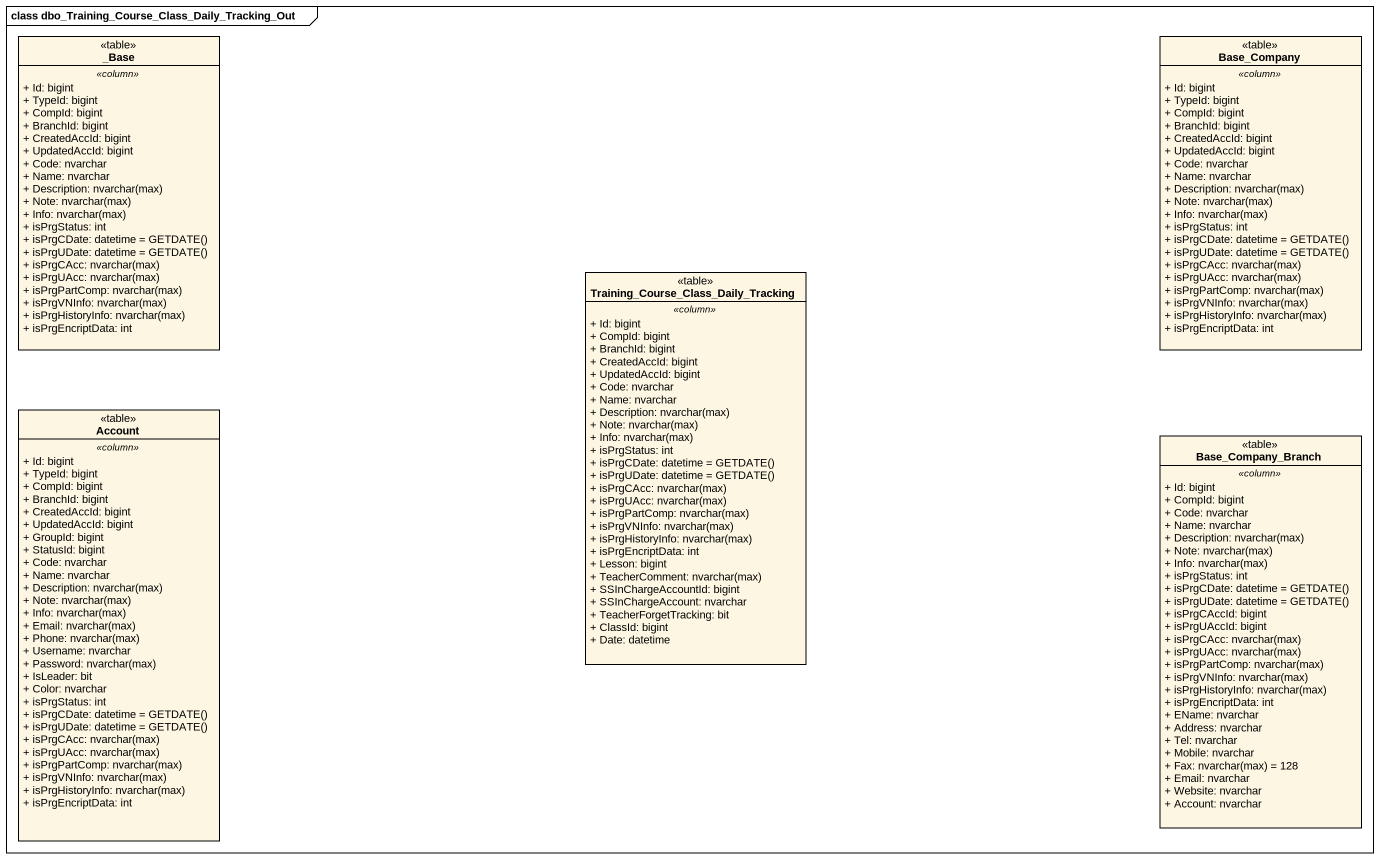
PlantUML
@startuml
mainframe class dbo_Training_Course_Class_Daily_Tracking_Out
hide circle
hide empty members
skinparam classAttributeIconSize 0
class "_Base" as Base <<table>> {
  .. <<column>> ..
  + Id: bigint
  + TypeId: bigint
  + CompId: bigint
  + BranchId: bigint
  + CreatedAccId: bigint
  + UpdatedAccId: bigint
  + Code: nvarchar
  + Name: nvarchar
  {field} + Description: nvarchar(max)
  {field} + Note: nvarchar(max)
  {field} + Info: nvarchar(max)
  + isPrgStatus: int
  {field} + isPrgCDate: datetime = GETDATE()
  {field} + isPrgUDate: datetime = GETDATE()
  {field} + isPrgCAcc: nvarchar(max)
  {field} + isPrgUAcc: nvarchar(max)
  {field} + isPrgPartComp: nvarchar(max)
  {field} + isPrgVNInfo: nvarchar(max)
  {field} + isPrgHistoryInfo: nvarchar(max)
  + isPrgEncriptData: int
}
class Base_Company <<table>> {
  .. <<column>> ..
  + Id: bigint
  + TypeId: bigint
  + CompId: bigint
  + BranchId: bigint
  + CreatedAccId: bigint
  + UpdatedAccId: bigint
  + Code: nvarchar
  + Name: nvarchar
  {field} + Description: nvarchar(max)
  {field} + Note: nvarchar(max)
  {field} + Info: nvarchar(max)
  + isPrgStatus: int
  {field} + isPrgCDate: datetime = GETDATE()
  {field} + isPrgUDate: datetime = GETDATE()
  {field} + isPrgCAcc: nvarchar(max)
  {field} + isPrgUAcc: nvarchar(max)
  {field} + isPrgPartComp: nvarchar(max)
  {field} + isPrgVNInfo: nvarchar(max)
  {field} + isPrgHistoryInfo: nvarchar(max)
  + isPrgEncriptData: int
}
class "Training_Course_Class_Daily_Tracking" as Training_Course_Class_Daily <<table>> {
  .. <<column>> ..
  + Id: bigint
  + CompId: bigint
  + BranchId: bigint
  + CreatedAccId: bigint
  + UpdatedAccId: bigint
  + Code: nvarchar
  + Name: nvarchar
  {field} + Description: nvarchar(max)
  {field} + Note: nvarchar(max)
  {field} + Info: nvarchar(max)
  + isPrgStatus: int
  {field} + isPrgCDate: datetime = GETDATE()
  {field} + isPrgUDate: datetime = GETDATE()
  {field} + isPrgCAcc: nvarchar(max)
  {field} + isPrgUAcc: nvarchar(max)
  {field} + isPrgPartComp: nvarchar(max)
  {field} + isPrgVNInfo: nvarchar(max)
  {field} + isPrgHistoryInfo: nvarchar(max)
  + isPrgEncriptData: int
  + Lesson: bigint
  {field} + TeacherComment: nvarchar(max)
  + SSInChargeAccountId: bigint
  + SSInChargeAccount: nvarchar
  + TeacherForgetTracking: bit
  + ClassId: bigint
  + Date: datetime
}
class Account <<table>> {
  .. <<column>> ..
  + Id: bigint
  + TypeId: bigint
  + CompId: bigint
  + BranchId: bigint
  + CreatedAccId: bigint
  + UpdatedAccId: bigint
  + GroupId: bigint
  + StatusId: bigint
  + Code: nvarchar
  + Name: nvarchar
  {field} + Description: nvarchar(max)
  {field} + Note: nvarchar(max)
  {field} + Info: nvarchar(max)
  {field} + Email: nvarchar(max)
  {field} + Phone: nvarchar(max)
  + Username: nvarchar
  {field} + Password: nvarchar(max)
  + IsLeader: bit
  + Color: nvarchar
  + isPrgStatus: int
  {field} + isPrgCDate: datetime = GETDATE()
  {field} + isPrgUDate: datetime = GETDATE()
  {field} + isPrgCAcc: nvarchar(max)
  {field} + isPrgUAcc: nvarchar(max)
  {field} + isPrgPartComp: nvarchar(max)
  {field} + isPrgVNInfo: nvarchar(max)
  {field} + isPrgHistoryInfo: nvarchar(max)
  + isPrgEncriptData: int
}
class Base_Company_Branch <<table>> {
  .. <<column>> ..
  + Id: bigint
  + CompId: bigint
  + Code: nvarchar
  + Name: nvarchar
  {field} + Description: nvarchar(max)
  {field} + Note: nvarchar(max)
  {field} + Info: nvarchar(max)
  + isPrgStatus: int
  {field} + isPrgCDate: datetime = GETDATE()
  {field} + isPrgUDate: datetime = GETDATE()
  + isPrgCAccId: bigint
  + isPrgUAccId: bigint
  {field} + isPrgCAcc: nvarchar(max)
  {field} + isPrgUAcc: nvarchar(max)
  {field} + isPrgPartComp: nvarchar(max)
  {field} + isPrgVNInfo: nvarchar(max)
  {field} + isPrgHistoryInfo: nvarchar(max)
  + isPrgEncriptData: int
  + EName: nvarchar
  + Address: nvarchar
  + Tel: nvarchar
  + Mobile: nvarchar
  {field} + Fax: nvarchar(max) = 128
  + Email: nvarchar
  + Website: nvarchar
  + Account: nvarchar
}
@enduml
